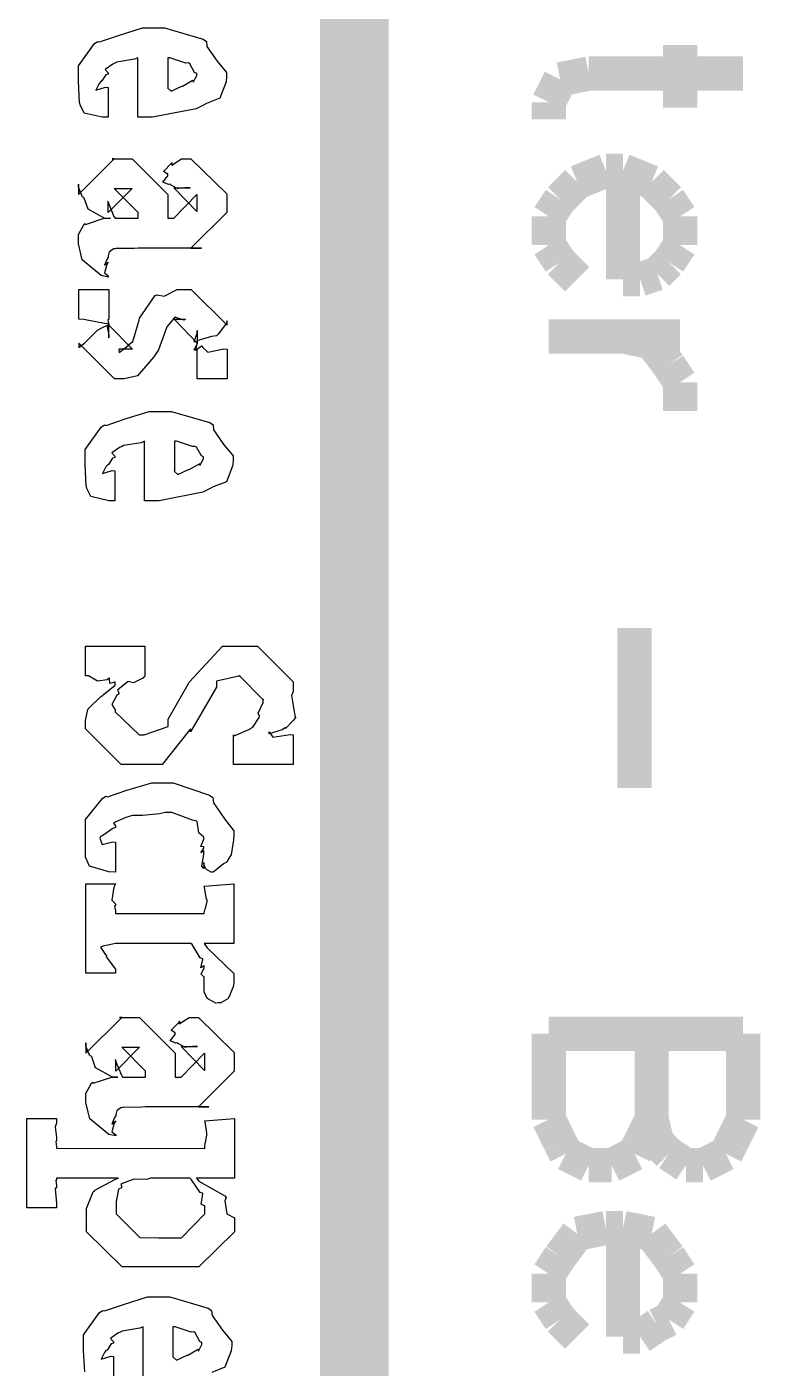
# Model space of a CAD drawing. Extents: x 0.1 to 11.6, y 0.3 to 16.2.
# Drawn here: x 1.2662 to 1.48, y 1.7058 to 2.097 of the extents above; entities that cross this region are included whole.
import ezdxf

# ---------------------------------------------------------------- set-up
doc = ezdxf.new("R2010")
doc.units = 0
doc.header["$MEASUREMENT"] = 0

msp = doc.modelspace()

# ---------------------------------------------------------------- linework, layer by layer
at = {"color": 0}
for points, const_width in [([(1.36165, 0.53169), (1.36165, 4.18001)], 0.02), ([(1.45665, 2.09169), (1.45665, 2.07335)], 0.01), ([(1.42165, 2.08165), (1.41835, 2.07497)], 0.01), ([(1.43001, 2.08333), (1.42165, 2.08165)], 0.01), ([(1.47499, 2.08333), (1.43001, 2.08333)], 0.01), ([(1.41835, 2.07497), (1.41835, 2.06999)], 0.01), ([(1.435, 2.05501), (1.42665, 2.05165)], 0.01), ([(1.44, 2.05501), (1.435, 2.05501)], 0.01), ([(1.44, 2.05501), (1.44, 2.02333)], 0.01), ([(1.44835, 2.05165), (1.44, 2.05501)], 0.01), ([(1.42665, 2.05165), (1.42165, 2.04665)], 0.01), ([(1.45335, 2.04665), (1.44835, 2.05165)], 0.01), ([(1.42165, 2.04665), (1.41835, 2.04167)], 0.01), ([(1.45665, 2.04167), (1.45335, 2.04665)], 0.01), ([(1.41835, 2.04167), (1.41835, 2.03331)], 0.01), ([(1.45665, 2.03331), (1.45665, 2.04167)], 0.01), ([(1.41835, 2.03331), (1.42165, 2.02832)], 0.01), ([(1.45335, 2.02832), (1.45665, 2.03331)], 0.01), ([(1.42165, 2.02832), (1.42665, 2.02333)], 0.01), ([(1.44997, 2.02501), (1.45335, 2.02832)], 0.01), ([(1.44, 2.02333), (1.44499, 2.02333)], 0.01), ([(1.44499, 2.02333), (1.44997, 2.02501)], 0.01), ([(1.41835, 2.00667), (1.45665, 2.00667)], 0.01), ([(1.44, 2.00667), (1.44835, 2.00499)], 0.01), ([(1.44835, 2.00499), (1.45335, 1.99832)], 0.01), ([(1.45335, 1.99832), (1.45665, 1.99333)], 0.01), ([(1.45665, 1.99333), (1.45665, 1.98497)], 0.01), ([(1.44336, 1.92165), (1.44336, 1.875)], 0.01), ([(1.41835, 1.80333), (1.47499, 1.80333)], 0.01), ([(1.41835, 1.77832), (1.41835, 1.80333)], 0.01), ([(1.44835, 1.80333), (1.44835, 1.77832)], 0.01), ([(1.47499, 1.80333), (1.47499, 1.77832)], 0.01), ([(1.42165, 1.77165), (1.41835, 1.77832)], 0.01), ([(1.44835, 1.77832), (1.44499, 1.77165)], 0.01), ([(1.44997, 1.77165), (1.44835, 1.77832)], 0.01), ([(1.47499, 1.77832), (1.47168, 1.77165)], 0.01), ([(1.42333, 1.76833), (1.42165, 1.77165)], 0.01), ([(1.44499, 1.77165), (1.44336, 1.76833)], 0.01), ([(1.45335, 1.76833), (1.44997, 1.77165)], 0.01), ([(1.47168, 1.77165), (1.47, 1.76833)], 0.01), ([(1.43001, 1.76497), (1.42333, 1.76833)], 0.01), ([(1.44336, 1.76833), (1.43668, 1.76497)], 0.01), ([(1.45833, 1.76497), (1.45335, 1.76833)], 0.01), ([(1.47, 1.76833), (1.46332, 1.76497)], 0.01), ([(1.43668, 1.76497), (1.43001, 1.76497)], 0.01), ([(1.46332, 1.76497), (1.45833, 1.76497)], 0.01), ([(1.42665, 1.74501), (1.42165, 1.73833)], 0.01), ([(1.435, 1.74669), (1.42665, 1.74501)], 0.01), ([(1.44, 1.74669), (1.435, 1.74669)], 0.01), ([(1.44, 1.74669), (1.44, 1.715)], 0.01), ([(1.44835, 1.74501), (1.44, 1.74669)], 0.01), ([(1.45335, 1.73833), (1.44835, 1.74501)], 0.01), ([(1.42165, 1.73833), (1.41835, 1.73335)], 0.01), ([(1.45665, 1.73335), (1.45335, 1.73833)], 0.01), ([(1.41835, 1.73335), (1.41835, 1.72499)], 0.01), ([(1.45665, 1.72499), (1.45665, 1.73335)], 0.01), ([(1.41835, 1.72499), (1.42165, 1.72)], 0.01), ([(1.45335, 1.72), (1.45665, 1.72499)], 0.01), ([(1.42165, 1.72), (1.42665, 1.715)], 0.01), ([(1.44997, 1.71832), (1.45335, 1.72)], 0.01), ([(1.44499, 1.715), (1.44997, 1.71832)], 0.01), ([(1.44, 1.715), (1.44499, 1.715)], 0.01)]:
    msp.add_lwpolyline(points, dxfattribs=dict(at, const_width=const_width))
for points in [[(1.29856, 2.08794), (1.29758, 2.08751), (1.29243, 2.08669), (1.29205, 2.08643), (1.29123, 2.0861), (1.28901, 2.08453), (1.28988, 2.08356), (1.28988, 2.08317), (1.28923, 2.08296), (1.28803, 2.08117), (1.28771, 2.081), (1.28727, 2.08046), (1.2863, 2.0785), (1.28912, 2.07937), (1.28988, 2.07926), (1.28988, 2.07058), (1.28814, 2.07058), (1.28288, 2.07178), (1.28174, 2.07417), (1.28163, 2.07471), (1.28152, 2.07482), (1.2812, 2.08111), (1.2812, 2.08317), (1.2812, 2.08556), (1.28586, 2.09207), (1.28684, 2.09272), (1.28733, 2.09256), (1.29286, 2.09446), (1.29986, 2.09663), (1.30225, 2.09663), (1.30632, 2.09663), (1.31755, 2.09338), (1.31852, 2.09272), (1.31868, 2.09119), (1.32167, 2.08692), (1.32438, 2.08365), (1.32438, 2.08251), (1.32427, 2.08094), (1.32243, 2.07611), (1.31858, 2.0746), (1.31744, 2.07406), (1.31554, 2.07308), (1.30279, 2.07058), (1.29856, 2.07058), (1.29856, 2.08794)], [(1.30724, 2.08794), (1.30724, 2.07926), (1.30718, 2.07921), (1.30827, 2.07824), (1.31136, 2.07969), (1.31158, 2.07969), (1.31158, 2.07969), (1.3144, 2.08128), (1.31462, 2.08143), (1.31456, 2.08132), (1.31467, 2.08083), (1.3157, 2.08279), (1.3157, 2.08339), (1.3151, 2.08365), (1.31369, 2.08621), (1.31331, 2.08643), (1.31255, 2.08637), (1.30789, 2.08794), (1.30724, 2.08794)], [(1.29058, 2.04112), (1.28895, 2.04107), (1.28407, 2.04378), (1.28293, 2.04699), (1.28277, 2.04719), (1.28239, 2.04731), (1.28125, 2.05018), (1.28125, 2.05111), (1.28125, 2.04807), (1.29167, 2.05849), (1.29102, 2.05849), (1.29688, 2.05849), (1.30729, 2.04807), (1.30729, 2.04112), (1.30838, 2.04112), (1.30903, 2.04112), (1.31576, 2.04807), (1.31576, 2.04611), (1.31576, 2.04307), (1.30903, 2.05001), (1.3138, 2.05001), (1.31228, 2.05003), (1.31033, 2.04981), (1.31022, 2.04975), (1.30805, 2.05089), (1.30794, 2.05111), (1.30745, 2.051), (1.30583, 2.05165), (1.30729, 2.05354), (1.30729, 2.05414), (1.30707, 2.05408), (1.30604, 2.05479), (1.30838, 2.05718), (1.30859, 2.0574), (1.30848, 2.05729), (1.30843, 2.05664), (1.31131, 2.05849), (1.31228, 2.05849), (1.31402, 2.05849), (1.32444, 2.04829), (1.32444, 2.04481), (1.32444, 2.04286), (1.31402, 2.03244), (1.31706, 2.03244), (1.31163, 2.03244), (1.29861, 2.03244), (1.29742, 2.03233), (1.2921, 2.03228), (1.29188, 2.03222), (1.29145, 2.03217), (1.29042, 2.03147), (1.29037, 2.03136), (1.2902, 2.03136), (1.28993, 2.03022), (1.28993, 2.02983), (1.28961, 2.02929), (1.28879, 2.02746), (1.28993, 2.02832), (1.28993, 2.02832), (1.2895, 2.02767), (1.28879, 2.02518), (1.28993, 2.02431), (1.28993, 2.02399), (1.28787, 2.02442), (1.28233, 2.02897), (1.28125, 2.03369), (1.28125, 2.03526), (1.28125, 2.03635), (1.28288, 2.03939), (1.2832, 2.03961), (1.28331, 2.03933), (1.28874, 2.04112), (1.29058, 2.04112)], [(1.29188, 2.04112), (1.29861, 2.04112), (1.29861, 2.04286), (1.29167, 2.04981), (1.29319, 2.04981), (1.29688, 2.04981), (1.28993, 2.04286), (1.28993, 2.04611), (1.28977, 2.04606), (1.29156, 2.04167), (1.29188, 2.04112)], [(1.32454, 1.99431), (1.31586, 1.99431), (1.31586, 2.00299), (1.31576, 2.00288), (1.315, 2.00271), (1.31586, 2.00456), (1.31586, 2.00515), (1.31576, 2.00504), (1.315, 2.0051), (1.31586, 2.0076), (1.31586, 2.0084), (1.31586, 2.00472), (1.30914, 2.01167), (1.31239, 2.01167), (1.31196, 2.01139), (1.30957, 2.01221), (1.30935, 2.01232), (1.30908, 2.01193), (1.30697, 2.0095), (1.30675, 2.00885), (1.30458, 2.00276), (1.30322, 2.00076), (1.29839, 1.99517), (1.29454, 1.99431), (1.29329, 1.99431), (1.29177, 1.99431), (1.28136, 2.00472), (1.28136, 2.00342), (1.28136, 2.00342), (1.28299, 2.00472), (1.28678, 2.00851), (1.28787, 2.00906), (1.28787, 2.00906), (1.29004, 2.01019), (1.29004, 2.01058), (1.28928, 2.01036), (1.28277, 2.01161), (1.28136, 2.01167), (1.28136, 2.02035), (1.29004, 2.02035), (1.29004, 2.01167), (1.28982, 2.01156), (1.29004, 2.01019), (1.29004, 2.00971), (1.28961, 2.00944), (1.29004, 2.00706), (1.29004, 2.00624), (1.29004, 2.00993), (1.29698, 2.00299), (1.29308, 2.00299), (1.29297, 2.00288), (1.29313, 2.002), (1.29568, 2.00407), (1.2959, 2.00428), (1.2959, 2.00428), (1.29709, 2.00521), (1.29861, 2.01047), (1.29894, 2.01144), (1.29899, 2.01204), (1.3036, 2.01861), (1.30414, 2.01882), (1.30414, 2.01882), (1.30621, 2.01844), (1.31, 2.02035), (1.31131, 2.02035), (1.31413, 2.02035), (1.32454, 2.00993), (1.32454, 2.01122), (1.32438, 2.01058), (1.32199, 2.00732), (1.32151, 2.00689), (1.32004, 2.00667), (1.3157, 2.00537), (1.31586, 2.00472), (1.31586, 2.0045), (1.31565, 2.00412), (1.31538, 2.00265), (1.31711, 2.0039), (1.31738, 2.00385), (1.31728, 2.00364), (1.31896, 2.00206), (1.32362, 2.0031), (1.32454, 2.00299), (1.32454, 1.99431)], [(1.30051, 1.97613), (1.29953, 1.97569), (1.29438, 1.97487), (1.294, 1.97461), (1.29319, 1.97428), (1.29096, 1.97271), (1.29183, 1.97174), (1.29183, 1.97135), (1.29118, 1.97114), (1.28998, 1.96935), (1.28966, 1.96918), (1.28923, 1.96864), (1.28825, 1.96668), (1.29107, 1.96756), (1.29183, 1.96744), (1.29183, 1.95876), (1.29009, 1.95876), (1.28483, 1.95996), (1.28369, 1.96235), (1.28358, 1.96289), (1.28348, 1.963), (1.28315, 1.96929), (1.28315, 1.97136), (1.28315, 1.97374), (1.28781, 1.98025), (1.28879, 1.9809), (1.28928, 1.98074), (1.29481, 1.98264), (1.30181, 1.98481), (1.3042, 1.98481), (1.30827, 1.98481), (1.3195, 1.98156), (1.32048, 1.9809), (1.32064, 1.97939), (1.32362, 1.9751), (1.32633, 1.97185), (1.32633, 1.97071), (1.32623, 1.96912), (1.32438, 1.96431), (1.32053, 1.96278), (1.31939, 1.96224), (1.31749, 1.96126), (1.30474, 1.95876), (1.30051, 1.95876), (1.30051, 1.97613)], [(1.30919, 1.97613), (1.30919, 1.96744), (1.30914, 1.96739), (1.31022, 1.96642), (1.31331, 1.96787), (1.31353, 1.96787), (1.31353, 1.96787), (1.31635, 1.96946), (1.31657, 1.96961), (1.31652, 1.96951), (1.31662, 1.96901), (1.31765, 1.97097), (1.31765, 1.97157), (1.31706, 1.97185), (1.31565, 1.97439), (1.31527, 1.97461), (1.31451, 1.97456), (1.30984, 1.97613), (1.30919, 1.97613)], [(1.3438, 1.88183), (1.32644, 1.88183), (1.32644, 1.89051), (1.32661, 1.89025), (1.33089, 1.89204), (1.33122, 1.89225), (1.33122, 1.89225), (1.33209, 1.89274), (1.33388, 1.89557), (1.33404, 1.89594), (1.33404, 1.89594), (1.33366, 1.89681), (1.33512, 1.8999), (1.33512, 1.90093), (1.33512, 1.90072), (1.32818, 1.90767), (1.32796, 1.90767), (1.3284, 1.90767), (1.32145, 1.90614), (1.32145, 1.9044), (1.31733, 1.89725), (1.31386, 1.89139), (1.31386, 1.89225), (1.30561, 1.88183), (1.29932, 1.88183), (1.29367, 1.88183), (1.28326, 1.89225), (1.28326, 1.89464), (1.28326, 1.89464), (1.28396, 1.89789), (1.28413, 1.89811), (1.28413, 1.89822), (1.28765, 1.90153), (1.28825, 1.90201), (1.28841, 1.90213), (1.29194, 1.905), (1.29194, 1.90593), (1.29161, 1.90571), (1.29037, 1.90549), (1.29031, 1.90701), (1.2902, 1.90701), (1.28961, 1.90653), (1.28673, 1.90619), (1.28413, 1.90767), (1.28326, 1.90767), (1.28326, 1.91635), (1.30062, 1.91635), (1.30062, 1.90767), (1.30002, 1.90701), (1.29725, 1.90565), (1.29584, 1.90608), (1.29563, 1.90593), (1.29481, 1.90539), (1.29264, 1.90349), (1.29308, 1.90267), (1.29302, 1.90246), (1.29232, 1.9019), (1.29096, 1.89936), (1.29194, 1.89779), (1.29194, 1.89725), (1.29888, 1.89051), (1.29953, 1.89051), (1.3004, 1.89051), (1.30735, 1.8929), (1.30735, 1.89507), (1.31364, 1.90593), (1.32319, 1.91635), (1.3284, 1.91635), (1.33339, 1.91635), (1.3438, 1.90593), (1.3438, 1.9031), (1.34337, 1.90201), (1.34435, 1.89615), (1.34446, 1.89551), (1.3438, 1.89469), (1.34158, 1.89236), (1.34163, 1.89268), (1.34163, 1.89268), (1.3406, 1.89199), (1.33681, 1.89079), (1.33686, 1.89139), (1.33686, 1.89139), (1.33681, 1.89133), (1.33794, 1.88986), (1.34294, 1.89057), (1.3438, 1.89051), (1.3438, 1.88183)], [(1.29199, 1.85047), (1.29009, 1.85058), (1.28445, 1.85221), (1.28331, 1.85487), (1.28331, 1.85547), (1.28331, 1.85747), (1.28331, 1.86203), (1.28331, 1.8635), (1.28331, 1.86578), (1.28819, 1.87196), (1.28917, 1.87261), (1.28966, 1.87244), (1.2953, 1.87435), (1.30257, 1.87651), (1.30501, 1.87651), (1.30887, 1.87651), (1.31944, 1.87294), (1.32042, 1.87218), (1.32064, 1.87067), (1.32378, 1.86604), (1.3265, 1.86253), (1.3265, 1.86133), (1.32639, 1.85986), (1.32579, 1.85547), (1.32482, 1.854), (1.32454, 1.85351), (1.32351, 1.85292), (1.3208, 1.85069), (1.32048, 1.85047), (1.32042, 1.85047), (1.31993, 1.85042), (1.31858, 1.85124), (1.31847, 1.85135), (1.31836, 1.85135), (1.31782, 1.85281), (1.31782, 1.85331), (1.31776, 1.85331), (1.31782, 1.852), (1.31782, 1.85156), (1.31722, 1.85215), (1.31782, 1.85562), (1.31782, 1.85678), (1.3176, 1.85661), (1.31695, 1.85607), (1.31782, 1.85742), (1.31782, 1.85786), (1.31771, 1.85781), (1.31695, 1.85792), (1.31782, 1.86003), (1.31782, 1.86068), (1.31776, 1.86068), (1.31635, 1.86193), (1.31581, 1.86518), (1.31543, 1.86546), (1.31445, 1.86561), (1.30848, 1.86783), (1.30653, 1.86783), (1.3049, 1.86746), (1.29986, 1.86697), (1.29704, 1.86697), (1.29633, 1.86675), (1.29503, 1.86637), (1.2914, 1.86481), (1.29199, 1.86382), (1.29199, 1.8635), (1.29123, 1.86317), (1.28836, 1.86111), (1.28765, 1.86089), (1.28749, 1.8604), (1.28814, 1.85856), (1.29123, 1.85932), (1.29199, 1.85915), (1.29199, 1.85047)], [(1.32655, 1.82969), (1.31787, 1.82969), (1.31874, 1.8284), (1.32655, 1.8209), (1.32655, 1.81842), (1.32639, 1.81733), (1.32525, 1.8144), (1.32503, 1.81407), (1.32482, 1.81353), (1.3227, 1.81233), (1.32199, 1.81233), (1.32129, 1.81228), (1.31917, 1.81342), (1.31896, 1.81364), (1.31874, 1.81364), (1.31787, 1.8156), (1.31787, 1.81624), (1.31787, 1.81624), (1.31787, 1.81901), (1.31787, 1.81993), (1.31782, 1.81993), (1.317, 1.82069), (1.31787, 1.82258), (1.31787, 1.82319), (1.31771, 1.82303), (1.31689, 1.8226), (1.31749, 1.82497), (1.31744, 1.82514), (1.31673, 1.82546), (1.31434, 1.82932), (1.31397, 1.82969), (1.29205, 1.82969), (1.29118, 1.82943), (1.28841, 1.82883), (1.28782, 1.82872), (1.28771, 1.82861), (1.28765, 1.82861), (1.28901, 1.82656), (1.28944, 1.82622), (1.28933, 1.82579), (1.29205, 1.82221), (1.29205, 1.82101), (1.28337, 1.82101), (1.28337, 1.84706), (1.29205, 1.84706), (1.2915, 1.84603), (1.29091, 1.84233), (1.29205, 1.84119), (1.29205, 1.84076), (1.29177, 1.84065), (1.29205, 1.83914), (1.29205, 1.8386), (1.29205, 1.8386), (1.29205, 1.83838), (1.29205, 1.83838), (1.31787, 1.83838), (1.31787, 1.83838), (1.31787, 1.83854), (1.31787, 1.8386), (1.31787, 1.8386), (1.3182, 1.83979), (1.31831, 1.8399), (1.31831, 1.8399), (1.31874, 1.84185), (1.31874, 1.8425), (1.31858, 1.8425), (1.31798, 1.84608), (1.31787, 1.8464), (1.32655, 1.84706), (1.32655, 1.83208), (1.32655, 1.82969)], [(1.29275, 1.79069), (1.29112, 1.79064), (1.28624, 1.79335), (1.2851, 1.79656), (1.28494, 1.79676), (1.28456, 1.79688), (1.28342, 1.79975), (1.28342, 1.80067), (1.28342, 1.79764), (1.29384, 1.80806), (1.29319, 1.80806), (1.29905, 1.80806), (1.30946, 1.79764), (1.30946, 1.79069), (1.31055, 1.79069), (1.3112, 1.79069), (1.31793, 1.79764), (1.31793, 1.79568), (1.31793, 1.79264), (1.3112, 1.79958), (1.31597, 1.79958), (1.31445, 1.79958), (1.3125, 1.79937), (1.31239, 1.79932), (1.31022, 1.80046), (1.31011, 1.80067), (1.30962, 1.80057), (1.308, 1.80122), (1.30946, 1.80311), (1.30946, 1.80371), (1.30924, 1.80365), (1.30821, 1.80436), (1.31055, 1.80675), (1.31076, 1.80697), (1.31066, 1.80686), (1.3106, 1.80621), (1.31348, 1.80806), (1.31445, 1.80806), (1.31619, 1.80806), (1.32661, 1.79785), (1.32661, 1.79438), (1.32661, 1.79243), (1.31619, 1.78201), (1.31923, 1.78201), (1.3138, 1.78201), (1.30078, 1.78201), (1.29959, 1.7819), (1.29427, 1.78185), (1.29405, 1.78179), (1.29362, 1.78174), (1.29259, 1.78103), (1.29253, 1.78093), (1.29237, 1.78093), (1.2921, 1.77979), (1.2921, 1.7794), (1.29177, 1.77886), (1.29096, 1.77701), (1.2921, 1.77789), (1.2921, 1.77789), (1.29167, 1.77724), (1.29096, 1.77474), (1.2921, 1.77388), (1.2921, 1.77354), (1.29004, 1.77399), (1.28451, 1.77854), (1.28342, 1.78326), (1.28342, 1.78483), (1.28342, 1.78592), (1.28505, 1.78896), (1.28537, 1.78917), (1.28548, 1.7889), (1.29091, 1.79069), (1.29275, 1.79069)], [(1.29405, 1.79069), (1.30078, 1.79069), (1.30078, 1.79243), (1.29384, 1.79937), (1.29536, 1.79937), (1.29905, 1.79937), (1.2921, 1.79243), (1.2921, 1.79568), (1.29194, 1.79563), (1.29373, 1.79124), (1.29405, 1.79069)], [(1.32671, 1.7786), (1.32671, 1.76318), (1.32671, 1.76124), (1.31565, 1.76124), (1.3163, 1.76036), (1.32389, 1.75608), (1.32433, 1.75558), (1.32389, 1.75461), (1.32444, 1.75082), (1.32671, 1.74968), (1.32671, 1.74929), (1.32671, 1.74561), (1.3163, 1.7354), (1.30675, 1.7354), (1.29395, 1.7354), (1.28353, 1.74561), (1.28353, 1.75233), (1.28353, 1.75233), (1.28548, 1.75722), (1.28592, 1.75754), (1.28597, 1.75771), (1.29199, 1.7609), (1.29286, 1.76124), (1.27485, 1.76124), (1.27479, 1.76118), (1.27485, 1.7609), (1.27485, 1.76079), (1.27458, 1.76053), (1.27485, 1.75911), (1.27485, 1.75863), (1.27441, 1.75814), (1.27485, 1.75396), (1.27485, 1.75256), (1.26617, 1.75254), (1.26617, 1.77858), (1.27485, 1.7786), (1.27485, 1.77729), (1.27441, 1.77621), (1.27485, 1.77311), (1.27485, 1.77208), (1.27463, 1.77192), (1.27485, 1.77035), (1.27485, 1.77035), (1.27479, 1.77035), (1.27485, 1.76992), (1.27485, 1.76992), (1.31803, 1.7699), (1.31803, 1.7699), (1.31803, 1.77024), (1.31803, 1.77035), (1.31803, 1.77035), (1.3182, 1.77154), (1.31825, 1.77165), (1.31825, 1.77165), (1.31868, 1.77376), (1.31868, 1.77447), (1.31868, 1.77447), (1.31814, 1.77761), (1.31803, 1.77794), (1.32671, 1.7786)], [(1.31369, 1.76124), (1.30219, 1.76124), (1.30116, 1.76079), (1.29742, 1.7609), (1.2972, 1.76079), (1.29628, 1.76053), (1.29362, 1.75944), (1.29384, 1.75857), (1.29373, 1.7584), (1.29291, 1.75803), (1.29221, 1.75444), (1.29221, 1.75319), (1.29221, 1.75082), (1.29915, 1.74387), (1.30458, 1.74386), (1.31131, 1.74386), (1.31803, 1.75082), (1.31803, 1.75319), (1.31798, 1.75314), (1.317, 1.75364), (1.31749, 1.75657), (1.31738, 1.75689), (1.31673, 1.75706), (1.31418, 1.76074), (1.31369, 1.76124)], [(1.30876, 1.71789), (1.30876, 1.70921), (1.3087, 1.70915), (1.30979, 1.70817), (1.31288, 1.70964), (1.3131, 1.70964), (1.3131, 1.70964), (1.31592, 1.71121), (1.31613, 1.71138), (1.31608, 1.71126), (1.31619, 1.71078), (1.31722, 1.71272), (1.31722, 1.71332), (1.31662, 1.7136), (1.31521, 1.71615), (1.31483, 1.71636), (1.31407, 1.71631), (1.30941, 1.71789), (1.30876, 1.71789)]]:
    msp.add_lwpolyline(points, close=True, dxfattribs=at)
for points in [[(1.28304, 1.70475), (1.28272, 1.71104), (1.28272, 1.71311), (1.28272, 1.7155), (1.28738, 1.722), (1.28836, 1.72265), (1.28885, 1.7225), (1.29438, 1.72439), (1.30138, 1.72657), (1.30377, 1.72657), (1.30783, 1.72657), (1.31907, 1.72331), (1.32004, 1.72265), (1.3202, 1.72114), (1.32319, 1.71685), (1.3259, 1.7136), (1.3259, 1.71246), (1.32579, 1.71089), (1.32395, 1.70606), (1.3201, 1.70454)], [(1.30008, 1.70053), (1.30008, 1.71789), (1.30008, 1.71789), (1.2991, 1.71744), (1.29395, 1.71664), (1.29357, 1.71636), (1.29275, 1.71604), (1.29053, 1.71446), (1.2914, 1.71349), (1.2914, 1.71311), (1.29074, 1.71289), (1.28955, 1.7111), (1.28923, 1.71094), (1.28879, 1.71039), (1.28782, 1.70844), (1.29064, 1.70931), (1.2914, 1.70921), (1.2914, 1.70053)]]:
    msp.add_lwpolyline(points, dxfattribs=at)

doc.saveas('drawing.dxf')
